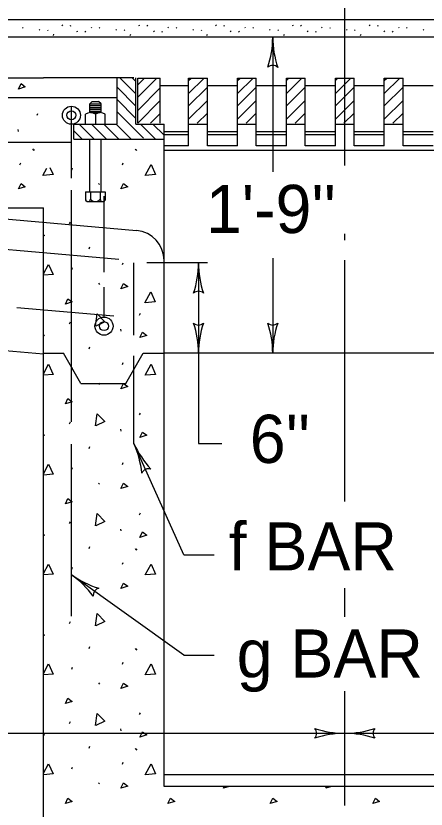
# Model space of a CAD drawing. Extents: x -0.3 to 43.7, y -2.2 to 24.5.
# Drawn here: x 16.973 to 19.102, y 3.343 to 7.461 of the extents above; entities that cross this region are included whole.
import ezdxf

# ---------------------------------------------------------------- set-up
doc = ezdxf.new("R2010")
doc.units = 0
doc.layers.add('1', color=7, linetype='Continuous')

msp = doc.modelspace()

# ---------------------------------------------------------------- linework, layer by layer
at = {"layer": '1'}
for p, q in [((18.6796, 6.6844), (18.6796, 8.9392)), ((13.9921, 7.4415), (23.3671, 7.4415)), ((17.2118, 7.4146), (17.2148, 7.4101)), ((17.2545, 7.4129), (17.2574, 7.4083)), ((17.6103, 7.4146), (17.6133, 7.4101)), ((17.653, 7.4129), (17.6561, 7.4083)), ((18.009, 7.4146), (18.012, 7.4101)), ((18.0516, 7.4129), (18.0546, 7.4083)), ((18.4075, 7.4146), (18.4105, 7.4101)), ((18.4502, 7.4129), (18.4532, 7.4083)), ((18.8062, 7.4146), (18.8091, 7.4101)), ((18.8488, 7.4129), (18.8518, 7.4083)), ((17.0073, 7.4011), (17.0102, 7.3966)), ((17.0939, 7.391), (17.0968, 7.3866)), ((17.1365, 7.3894), (17.1395, 7.3848)), ((17.2887, 7.3832), (17.2917, 7.3788)), ((17.3314, 7.3816), (17.3344, 7.377)), ((17.3631, 7.4028), (17.3662, 7.3983)), ((17.4058, 7.4011), (17.4089, 7.3966)), ((17.4924, 7.391), (17.4954, 7.3866)), ((17.5351, 7.3894), (17.538, 7.3848)), ((17.6873, 7.3832), (17.6903, 7.3788)), ((17.7299, 7.3816), (17.7329, 7.377)), ((17.7618, 7.4028), (17.7648, 7.3983)), ((17.8044, 7.4011), (17.8074, 7.3966)), ((17.891, 7.391), (17.894, 7.3866)), ((17.9337, 7.3894), (17.9367, 7.3848)), ((18.0858, 7.3832), (18.0889, 7.3788)), ((18.1286, 7.3816), (18.1316, 7.377)), ((18.1603, 7.4028), (18.1633, 7.3983)), ((18.203, 7.4011), (18.2061, 7.3966)), ((18.2896, 7.391), (18.2926, 7.3866)), ((18.3322, 7.3894), (18.3352, 7.3848)), ((18.4845, 7.3832), (18.4874, 7.3788)), ((18.5271, 7.3816), (18.5301, 7.377)), ((18.559, 7.4028), (18.5619, 7.3983)), ((18.6016, 7.4011), (18.6046, 7.3966)), ((18.6881, 7.391), (18.6912, 7.3866)), ((18.7308, 7.3894), (18.7339, 7.3848)), ((18.883, 7.3832), (18.8861, 7.3788)), ((18.9257, 7.3816), (18.9287, 7.377)), ((18.9575, 7.4028), (18.9605, 7.3983)), ((19.0002, 7.4011), (19.0031, 7.3966)), ((19.0868, 7.391), (19.0897, 7.3866)), ((26.5802, 7.3503), (11.8726, 7.3503)), ((23.3671, 7.3503), (13.9921, 7.3503)), ((17.1676, 7.3591), (17.1705, 7.3658)), ((17.3203, 7.3503), (17.322, 7.3541)), ((17.5662, 7.3591), (17.5692, 7.3658)), ((17.7189, 7.3503), (17.7205, 7.3541)), ((17.9647, 7.3591), (17.9677, 7.3658)), ((18.1175, 7.3503), (18.1192, 7.3541)), ((18.3057, 7.3503), (18.3057, 6.6519)), ((18.3633, 7.3591), (18.3664, 7.3658)), ((18.5161, 7.3503), (18.5177, 7.3541)), ((18.7619, 7.3591), (18.7649, 7.3658)), ((18.9146, 7.3503), (18.9163, 7.3541)), ((13.9921, 7.139), (17.1171, 7.139)), ((17.5858, 7.139), (17.1171, 7.139)), ((17.4979, 6.8998), (17.4979, 7.139)), ((17.5956, 7.0565), (17.5131, 7.139)), ((17.5956, 7.1201), (17.5767, 7.139)), ((17.5956, 6.8998), (17.5956, 7.139)), ((17.6053, 6.904), (17.6053, 7.1383)), ((17.6053, 7.1034), (17.6401, 7.1383)), ((17.6053, 7.0399), (17.704, 7.1383)), ((17.6053, 7.1383), (17.7225, 7.1383)), ((17.7225, 6.904), (17.7225, 7.1383)), ((17.869, 6.7859), (17.869, 7.1383)), ((17.869, 7.1252), (17.8821, 7.1383)), ((17.869, 7.0577), (17.9496, 7.1383)), ((17.869, 7.1383), (17.9666, 7.1383)), ((17.9666, 6.7859), (17.9666, 7.1383)), ((18.1228, 6.7859), (18.1228, 7.1383)), ((18.1228, 7.1252), (18.136, 7.1383)), ((18.1228, 7.0577), (18.2035, 7.1383)), ((18.1228, 7.1383), (18.2205, 7.1383)), ((18.2205, 6.7859), (18.2205, 7.1383)), ((18.3768, 6.7859), (18.3768, 7.1383)), ((18.3768, 7.1252), (18.3899, 7.1383)), ((18.3768, 7.0577), (18.4574, 7.1383)), ((18.3768, 7.1383), (18.4744, 7.1383)), ((18.4744, 6.7859), (18.4744, 7.1383)), ((18.6306, 6.7859), (18.6306, 7.1383)), ((18.6306, 7.1252), (18.6438, 7.1383)), ((18.6306, 7.0577), (18.7113, 7.1383)), ((18.6306, 7.1383), (18.7283, 7.1383)), ((18.7283, 6.7859), (18.7283, 7.1383)), ((18.8846, 6.7859), (18.8846, 7.1383)), ((18.8846, 7.1252), (18.8977, 7.1383)), ((18.8846, 7.0577), (18.9652, 7.1383)), ((18.8846, 7.1383), (18.9822, 7.1383)), ((18.9822, 6.7859), (18.9822, 7.1383)), ((17.5956, 6.9928), (17.4979, 7.0905)), ((17.6053, 6.9699), (17.7225, 7.0871)), ((17.869, 7.0977), (17.7225, 7.0977)), ((17.869, 6.9941), (17.9666, 7.0915)), ((18.1228, 7.0977), (17.9666, 7.0977)), ((18.1228, 6.9941), (18.2205, 7.0915)), ((18.3768, 7.0977), (18.2205, 7.0977)), ((18.3768, 6.9941), (18.4744, 7.0915)), ((18.6306, 7.0977), (18.4744, 7.0977)), ((18.6306, 6.9941), (18.7283, 7.0915)), ((18.8846, 7.0977), (18.7283, 7.0977)), ((18.8846, 6.9941), (18.9822, 7.0915)), ((19.1385, 7.0977), (18.9822, 7.0977)), ((14.0702, 7.0378), (17.4979, 7.0378)), ((17.3564, 7.0048), (17.3686, 7.017)), ((17.3564, 7.0048), (17.4149, 7.0048)), ((17.3564, 6.9586), (17.3564, 7.0048)), ((17.3686, 7.017), (17.4027, 7.017)), ((17.4149, 7.0048), (17.4027, 7.017)), ((17.4149, 6.9589), (17.4149, 7.0048)), ((17.5956, 6.9292), (17.4979, 7.0268)), ((17.6053, 6.9049), (17.7225, 7.0219)), ((17.869, 6.9241), (17.9666, 7.0218)), ((18.1228, 6.9241), (18.2205, 7.0218)), ((18.3768, 6.9241), (18.4744, 7.0218)), ((18.6306, 6.9241), (18.7283, 7.0218)), ((18.8846, 6.9241), (18.9822, 7.0218)), ((17.2616, 6.6184), (17.2616, 6.9922)), ((17.3564, 6.9954), (17.4149, 6.9954)), ((17.3564, 6.986), (17.4149, 6.986)), ((17.3564, 6.9767), (17.4149, 6.9767)), ((17.3564, 6.9673), (17.4149, 6.9673)), ((17.6347, 6.8265), (17.4979, 6.9632)), ((17.0831, 6.9449), (17.0876, 6.9549)), ((17.335, 6.8998), (17.335, 6.9504)), ((17.3603, 6.9589), (17.4112, 6.9589)), ((17.3856, 6.9504), (17.3856, 6.8998)), ((17.4364, 6.8998), (17.4364, 6.9504)), ((17.6716, 6.904), (17.7225, 6.9548)), ((17.9139, 6.904), (17.9666, 6.9567)), ((18.1677, 6.904), (18.2205, 6.9567)), ((18.4217, 6.904), (18.4744, 6.9567)), ((18.6755, 6.904), (18.7283, 6.9567)), ((18.9295, 6.904), (18.9822, 6.9567)), ((17.2733, 6.8998), (17.4979, 6.8998)), ((17.2733, 6.8217), (17.2733, 6.8998)), ((17.3801, 6.8217), (17.302, 6.8998)), ((17.335, 6.8998), (17.4364, 6.8998)), ((17.4438, 6.8217), (17.3656, 6.8998)), ((17.5074, 6.8217), (17.4293, 6.8998)), ((17.5711, 6.8217), (17.4929, 6.8998)), ((17.5956, 6.8998), (17.7421, 6.8998)), ((17.6982, 6.8217), (17.6201, 6.8998)), ((17.7421, 6.8416), (17.6838, 6.8998)), ((17.7421, 6.8217), (17.7421, 6.8992)), ((17.869, 6.8998), (17.9666, 6.8998)), ((18.1228, 6.8998), (18.2205, 6.8998)), ((18.3768, 6.8998), (18.4744, 6.8998)), ((18.6306, 6.8998), (18.7283, 6.8998)), ((18.8846, 6.8998), (18.9822, 6.8998)), ((16.9841, 6.8716), (16.9852, 6.8616)), ((17.3165, 6.8217), (17.2733, 6.8648)), ((17.869, 6.8596), (17.7421, 6.8596)), ((17.869, 6.8434), (17.7421, 6.8434)), ((18.1228, 6.8596), (17.9666, 6.8596)), ((18.1228, 6.8434), (17.9666, 6.8434)), ((18.3768, 6.8596), (18.2205, 6.8596)), ((18.3768, 6.8434), (18.2205, 6.8434)), ((18.6306, 6.8596), (18.4744, 6.8596)), ((18.6306, 6.8434), (18.4744, 6.8434)), ((18.8846, 6.8596), (18.7283, 6.8596)), ((18.8846, 6.8434), (18.7283, 6.8434)), ((19.1385, 6.8596), (18.9822, 6.8596)), ((19.1385, 6.8434), (18.9822, 6.8434)), ((16.0487, 6.8049), (17.2577, 6.8049)), ((17.2733, 6.8217), (17.7421, 6.8217)), ((17.3564, 6.5482), (17.3564, 6.8217)), ((17.4149, 6.5482), (17.4149, 6.8217)), ((17.7421, 3.4609), (17.7421, 6.8217)), ((17.0598, 6.7706), (17.0643, 6.7641)), ((17.0643, 6.7681), (17.0688, 6.7615)), ((17.5916, 6.7706), (17.5961, 6.7641)), ((17.5961, 6.7681), (17.6004, 6.7615)), ((17.869, 6.7859), (17.7421, 6.7859)), ((19.6185, 6.7631), (17.7421, 6.7631)), ((18.1228, 6.7859), (17.9666, 6.7859)), ((18.3768, 6.7859), (18.2205, 6.7859)), ((18.6306, 6.7859), (18.4744, 6.7859)), ((18.8846, 6.7859), (18.7283, 6.7859)), ((19.1385, 6.7859), (18.9822, 6.7859)), ((16.9944, 6.6884), (16.9988, 6.6983)), ((17.263, 6.6628), (17.2674, 6.6728)), ((17.5261, 6.6884), (17.5305, 6.6983)), ((13.9921, 6.6652), (17.5995, 6.3473)), ((17.4018, 6.5918), (17.4062, 6.5852)), ((17.2616, 5.3544), (17.2616, 6.5564)), ((17.3349, 6.5482), (17.4364, 6.5482)), ((17.3349, 6.5482), (17.3349, 6.5045)), ((17.3603, 6.5482), (17.3603, 6.5097)), ((17.4111, 6.5482), (17.4111, 6.5097)), ((17.4364, 6.5482), (17.4364, 6.5044)), ((17.4304, 6.1299), (17.4304, 6.5246)), ((13.914, 6.4649), (17.1171, 6.4649)), ((17.1171, 2.8191), (17.1171, 6.4649)), ((17.3349, 6.5045), (17.3424, 6.497)), ((17.3424, 6.497), (17.429, 6.497)), ((17.4364, 6.5044), (17.429, 6.497)), ((17.2519, 6.3809), (17.2564, 6.3909)), ((16.0189, 6.3297), (17.5076, 6.1984)), ((18.6796, 6.2975), (18.6796, 6.3293)), ((17.3529, 6.2522), (17.3573, 6.2622)), ((17.5261, 6.1699), (17.5305, 6.1799)), ((17.5857, 5.8042), (17.5857, 6.1784)), ((17.9667, 6.1784), (17.6527, 6.1784)), ((17.9206, 6.1784), (17.9206, 5.7097)), ((18.3057, 6.2036), (18.3057, 5.7097)), ((18.6796, 4.9397), (18.6796, 6.193)), ((17.263, 6.1444), (17.2674, 6.1544)), ((17.4018, 6.0733), (17.4062, 6.0667)), ((13.3671, 6.0378), (17.1171, 5.7072)), ((17.4304, 5.8973), (17.4304, 6.0523)), ((16.9788, 5.9477), (17.4815, 5.9033)), ((17.6149, 5.9079), (17.6193, 5.9179)), ((17.2519, 5.8624), (17.2564, 5.8724)), ((17.5158, 5.8345), (17.5169, 5.8245)), ((17.3529, 5.7336), (17.3573, 5.7436)), ((17.1158, 5.7097), (17.1171, 5.7097)), ((17.1171, 5.7097), (17.2199, 5.7097)), ((17.3101, 5.5534), (17.2199, 5.7097)), ((17.5429, 5.5534), (17.6332, 5.7097)), ((17.5857, 5.2409), (17.5857, 5.6956)), ((17.6332, 5.7097), (17.7407, 5.7097)), ((19.6171, 5.7097), (17.7421, 5.7097)), ((17.9206, 5.7097), (17.9206, 5.2409)), ((17.5261, 5.6514), (17.5305, 5.6614)), ((17.263, 5.6258), (17.2674, 5.6358)), ((17.3101, 5.5534), (17.5429, 5.5534)), ((17.4018, 5.5548), (17.4062, 5.5481)), ((17.6149, 5.3894), (17.6193, 5.3994)), ((17.2519, 5.3439), (17.2564, 5.3539)), ((17.5158, 5.316), (17.5169, 5.306)), ((17.2616, 4.3445), (17.2616, 5.2381)), ((17.8453, 4.6628), (17.5857, 5.2409)), ((17.9206, 5.2409), (18.0425, 5.2409)), ((17.3529, 5.2151), (17.3573, 5.2251)), ((17.5961, 5.2126), (17.6004, 5.2059)), ((17.263, 5.1073), (17.2674, 5.1173)), ((17.5261, 5.1328), (17.5305, 5.1428)), ((17.4018, 5.0363), (17.4062, 5.0296)), ((17.6149, 4.8708), (17.6193, 4.8808)), ((17.2519, 4.8253), (17.2564, 4.8353)), ((17.5158, 4.7975), (17.5169, 4.7875)), ((17.3529, 4.6966), (17.3573, 4.7066)), ((17.5916, 4.6966), (17.5961, 4.6899)), ((17.5961, 4.6941), (17.6004, 4.6874)), ((17.8453, 4.6628), (18.0016, 4.6628)), ((17.5261, 4.6143), (17.5305, 4.6243)), ((17.263, 4.5888), (17.2674, 4.5988)), ((17.8453, 4.1433), (17.2616, 4.56)), ((18.6796, 4.341), (18.6796, 4.4911)), ((17.2519, 4.3069), (17.2564, 4.3169)), ((17.3529, 4.1781), (17.3573, 4.188)), ((17.5916, 4.1781), (17.5961, 4.1715)), ((17.5961, 4.1755), (17.6004, 4.1689)), ((17.8453, 4.1433), (18.0016, 4.1433)), ((17.263, 4.0703), (17.2674, 4.0802)), ((17.5261, 4.0958), (17.5305, 4.1058)), ((17.4018, 3.9993), (17.4062, 3.9926)), ((18.6796, 3.3616), (18.6796, 3.9558)), ((17.6149, 3.8339), (17.6193, 3.8439)), ((17.2519, 3.7883), (17.2564, 3.7983)), ((17.5158, 3.7604), (17.5169, 3.7504)), ((18.6796, 3.7369), (16.063, 3.7369)), ((21.2088, 3.7369), (18.6796, 3.7369)), ((17.3529, 3.6596), (17.3573, 3.6696)), ((17.5916, 3.6596), (17.5961, 3.6529)), ((17.5961, 3.657), (17.6004, 3.6504)), ((17.5261, 3.5773), (17.5305, 3.5873)), ((17.263, 3.5518), (17.2674, 3.5618)), ((19.6171, 3.5221), (17.7407, 3.5221)), ((17.4018, 3.4807), (17.4062, 3.4741)), ((19.6185, 3.4609), (17.7421, 3.4609))]:
    msp.add_line(p, q, dxfattribs=at)
for points in [[(16.9866, 7.0815), (16.9999, 7.1093), (17.0221, 7.0926), (16.9866, 7.0815)], [(17.1131, 6.6329), (17.1332, 6.6708)], [(17.1496, 6.6749), (17.1664, 6.6373), (17.1143, 6.6329)], [(17.6448, 6.6329), (17.6748, 6.6895), (17.6981, 6.6373), (17.646, 6.6329)], [(16.9866, 6.5629), (16.9999, 6.5907), (17.0221, 6.5741), (16.9866, 6.5629)], [(17.5182, 6.5629), (17.5316, 6.5907), (17.5538, 6.5741), (17.5182, 6.5629)], [(17.1171, 6.3239), (17.121, 6.3209), (17.1171, 6.3197)], [(17.1171, 6.1219), (17.1431, 6.1709), (17.1664, 6.1189), (17.1171, 6.1146)], [(17.5182, 6.0445), (17.5316, 6.0722), (17.5538, 6.0555), (17.5182, 6.0445)], [(17.6427, 5.9721), (17.6727, 6.0286), (17.6961, 5.9766), (17.6439, 5.9721)], [(17.2299, 5.9651), (17.2432, 5.9928), (17.2654, 5.9761), (17.2299, 5.9651)], [(17.3869, 5.8509), (17.3957, 5.9144), (17.4354, 5.8733), (17.3879, 5.8513)], [(17.6171, 5.7914), (17.6304, 5.8191), (17.6526, 5.8025), (17.6171, 5.7914)], [(17.1171, 5.8053), (17.121, 5.8025), (17.1171, 5.8013)], [(17.1171, 5.6033), (17.1431, 5.6525), (17.1664, 5.6003), (17.1171, 5.596)], [(17.6448, 5.5958), (17.6748, 5.6525), (17.6981, 5.6003), (17.646, 5.5958)], [(17.5182, 5.5259), (17.5316, 5.5536), (17.5538, 5.537), (17.5182, 5.5259)], [(17.2299, 5.4466), (17.2432, 5.4744), (17.2654, 5.4577), (17.2299, 5.4466)], [(17.3869, 5.3324), (17.3957, 5.3958), (17.4354, 5.3548), (17.3879, 5.3328)], [(17.1171, 5.2869), (17.121, 5.284), (17.1171, 5.2827)], [(17.6171, 5.2728), (17.6304, 5.3006), (17.6526, 5.284), (17.6171, 5.2728)], [(17.1171, 5.0848), (17.1431, 5.134), (17.1664, 5.0818), (17.1171, 5.0775)], [(17.5182, 5.0074), (17.5316, 5.0351), (17.5538, 5.0185), (17.5182, 5.0074)], [(17.2299, 4.928), (17.2432, 4.9558), (17.2654, 4.9392), (17.2299, 4.928)], [(17.3869, 4.8139), (17.3957, 4.8773), (17.4354, 4.8363), (17.3879, 4.8143)], [(17.6171, 4.7543), (17.6304, 4.7821), (17.6526, 4.7654), (17.6171, 4.7543)], [(17.1171, 4.7683), (17.121, 4.7654), (17.1171, 4.7642)], [(17.1171, 4.5664), (17.1431, 4.6154), (17.1664, 4.5632), (17.1171, 4.5591)], [(17.6448, 4.5589), (17.6748, 4.6154), (17.6981, 4.5632), (17.646, 4.5589)], [(17.5182, 4.4889), (17.5316, 4.5167), (17.5538, 4.5), (17.5182, 4.4889)], [(17.3869, 4.2953), (17.3957, 4.3588), (17.4354, 4.3177), (17.3879, 4.2957)], [(17.1171, 4.2498), (17.121, 4.2469), (17.1171, 4.2456)], [(17.1171, 4.0478), (17.1431, 4.0969), (17.1664, 4.0447), (17.1171, 4.0405)], [(17.6448, 4.0403), (17.6748, 4.0969), (17.6981, 4.0447), (17.646, 4.0403)], [(17.5182, 3.9703), (17.5316, 3.9981), (17.5538, 3.9815), (17.5182, 3.9703)], [(17.2299, 3.891), (17.2432, 3.9188), (17.2654, 3.9021), (17.2299, 3.891)], [(17.3869, 3.7769), (17.3957, 3.8403), (17.4354, 3.7993), (17.3879, 3.7772)], [(17.1171, 3.7313), (17.121, 3.7283), (17.1171, 3.7271)], [(17.6171, 3.7173), (17.6304, 3.745), (17.6526, 3.7283), (17.6171, 3.7173)], [(17.1171, 3.5293), (17.1431, 3.5784), (17.1664, 3.5263), (17.1171, 3.522)], [(17.6448, 3.5218), (17.6748, 3.5784), (17.6981, 3.5263), (17.646, 3.5218)], [(17.5182, 3.4519), (17.5316, 3.4796), (17.5538, 3.4629), (17.5182, 3.4519)], [(18.05, 3.4519), (18.0544, 3.4609)], [(18.0792, 3.4609), (18.05, 3.4519)], [(18.5817, 3.4519), (18.5861, 3.4609)], [(18.6108, 3.4609), (18.5817, 3.4519)], [(17.2299, 3.3725), (17.2432, 3.4002), (17.2654, 3.3836), (17.2299, 3.3725)], [(17.7616, 3.3725), (17.7749, 3.4002), (17.7971, 3.3836), (17.7616, 3.3725)], [(18.2933, 3.3725), (18.3067, 3.4002), (18.3289, 3.3836), (18.2933, 3.3725)], [(18.825, 3.3725), (18.8383, 3.4002), (18.8605, 3.3836), (18.825, 3.3725)]]:
    msp.add_lwpolyline(points, dxfattribs=at)
for centre, radius in [((17.2616, 6.9454), 0.0469), ((17.2616, 6.9454), 0.0234), ((17.4304, 5.8505), 0.0469), ((17.4304, 5.8505), 0.0234)]:
    msp.add_circle(centre, radius, dxfattribs=at)
for centre, radius, start, end in [((17.8171, 7.3504), 0.4887, 341.3472, 359.9939), ((18.7945, 7.3504), 0.4887, 179.9878, 180), ((18.7945, 7.3504), 0.4887, 180, 198.6688), ((18.3057, 7.1646), 0.0391, 48.7746, 130.8913), ((17.3603, 6.9163), 0.0426, 53.4051, 126.5949), ((17.4111, 6.9163), 0.0426, 53.4051, 126.5949), ((17.3477, 6.5097), 0.0127, 180, 0), ((17.3857, 6.5287), 0.0317, 216.7993, 323.2007), ((17.4237, 6.5097), 0.0127, 180, 0), ((17.5859, 6.1916), 0.1563, 0, 84.9716), ((17.432, 6.1785), 0.4887, 341.3472, 359.9939), ((18.4093, 6.1785), 0.4887, 179.9878, 180), ((18.4093, 6.1785), 0.4887, 180, 198.6688), ((17.9206, 5.9927), 0.0391, 48.7746, 130.8913), ((17.9207, 5.8956), 0.0391, 228.7746, 310.8913), ((17.432, 5.7098), 0.4887, 0, 18.6688), ((18.4093, 5.7098), 0.4887, 161.3472, 179.9939), ((18.3058, 5.8956), 0.0391, 228.7746, 310.8913), ((17.8171, 5.7098), 0.4887, 0, 18.6688), ((18.7945, 5.7098), 0.4887, 161.3472, 179.9939), ((17.432, 5.7098), 0.4887, 359.9878, 0), ((17.8171, 5.7098), 0.4887, 359.9878, 0), ((18.0316, 5.4412), 0.4887, 204.1683, 204.1805), ((18.0316, 5.4412), 0.4887, 204.1805, 222.8493), ((17.14, 5.0408), 0.4887, 5.5277, 24.1744), ((17.6618, 5.0715), 0.0391, 72.9551, 155.0718), ((17.5455, 4.9578), 0.4887, 234.4694, 234.4817), ((17.5455, 4.9578), 0.4887, 234.4817, 253.1505), ((16.9777, 4.1623), 0.4887, 35.8288, 54.4756), ((17.4128, 4.4521), 0.0391, 103.2563, 185.373), ((18.4938, 3.737), 0.0391, 318.7746, 40.8913), ((18.6796, 4.2256), 0.4887, 251.3472, 269.9939), ((18.6796, 4.2256), 0.4887, 270, 288.6688), ((18.8655, 3.7369), 0.0391, 138.7746, 220.8913), ((18.6796, 3.2483), 0.4887, 90, 108.6688), ((18.6796, 4.2256), 0.4887, 269.9878, 270), ((18.6796, 3.2483), 0.4887, 89.9878, 90), ((18.6796, 3.2483), 0.4887, 71.3472, 89.9939)]:
    msp.add_arc(centre, radius, start, end, dxfattribs=at)

# ---------------------------------------------------------------- texts
for s, p in [("1'-9''", (17.9593, 6.3339)), ("6''", (18.1868, 5.1405)), ('f BAR', (18.0772, 4.5822)), ('g BAR', (18.1189, 4.0264))]:
    msp.add_text(s, height=0.25, dxfattribs=at).set_placement(p)

doc.saveas('drawing.dxf')
